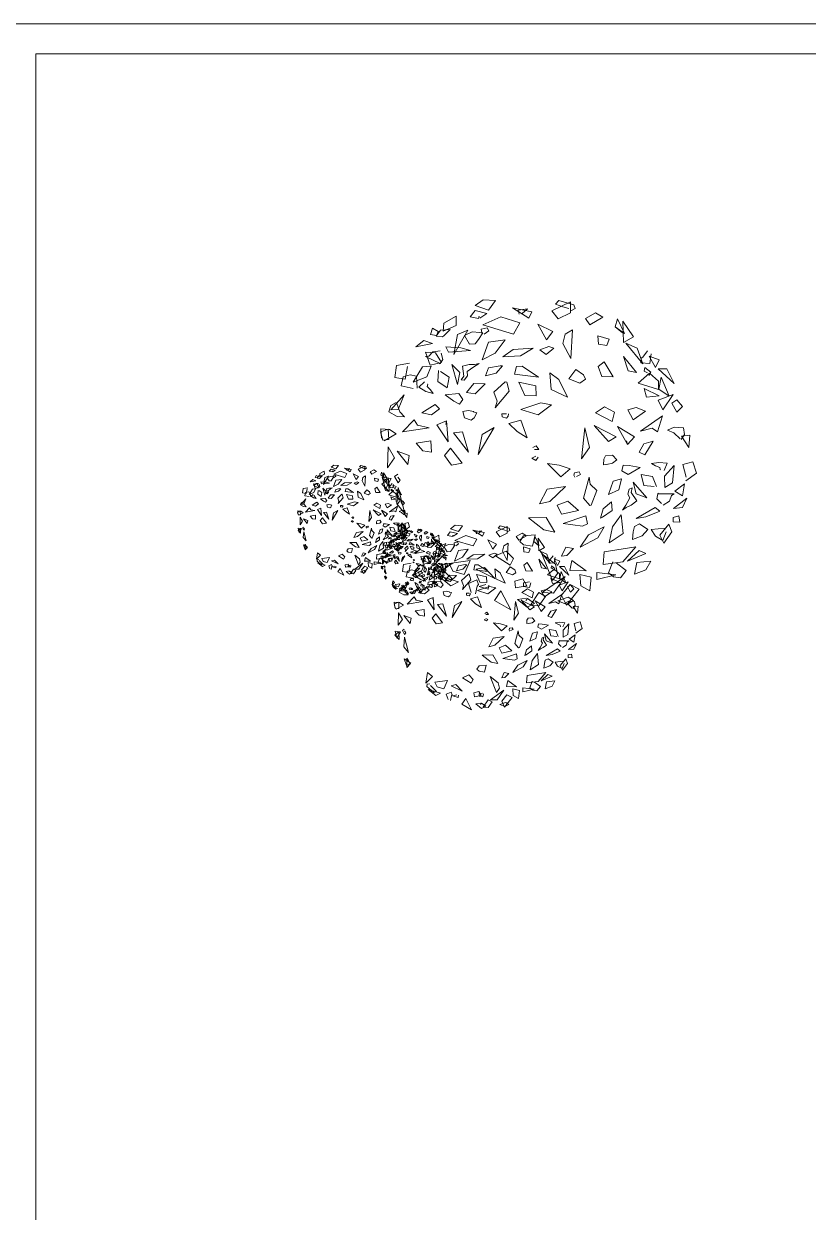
# Model space of a CAD drawing. Header units: millimetres. Extents: x 835 to 2001, y 912 to 1998.
# Drawn here: x 899.8 to 903.71, y 978.11 to 984.04 of the extents above; entities that cross this region are included whole.
import ezdxf

# ---------------------------------------------------------------- set-up
doc = ezdxf.new("R2010")
doc.units = ezdxf.units.MM
doc.layers.get('0').update_dxf_attribs({"lineweight": 50})
for name, color, linetype, lineweight in [('escaleras', 230, 'Continuous', 5), ('JARDIN', 3, 'Continuous', 18), ('muros', 7, 'Continuous', 50)]:
    doc.layers.add(name, color=color, linetype=linetype, lineweight=lineweight)
doc.layers.add('muros sin carga', color=181, linetype='Continuous')

# ---------------------------------------------------------------- blocks, each defined once
blk = doc.blocks.new('ARBOL-13')
at = {"layer": 'JARDIN', "linetype": 'Continuous'}
for p, q in [((-0.506, 1.48), (-0.585, 1.422)), ((-0.585, 1.422), (-0.455, 1.377)), ((-0.385, 1.471), (-0.506, 1.48)), ((-0.455, 1.377), (-0.385, 1.471)), ((0.168, 1.371), (0.349, 1.458)), ((0.234, 1.471), (0.201, 1.435)), ((0.201, 1.435), (0.276, 1.41)), ((0.381, 1.431), (0.234, 1.471)), ((0.276, 1.41), (0.333, 1.392)), ((0.349, 1.458), (0.35, 1.35)), ((0.395, 1.394), (0.381, 1.431)), ((-0.774, 1.319), (-0.895, 1.249)), ((-0.773, 1.228), (-0.774, 1.319)), ((-0.587, 1.375), (-0.636, 1.312)), ((-0.636, 1.312), (-0.553, 1.296)), ((-0.47, 1.346), (-0.587, 1.375)), ((-0.553, 1.296), (-0.547, 1.32)), ((-0.553, 1.296), (-0.553, 1.296)), ((-0.539, 1.299), (-0.47, 1.346)), ((-0.333, 1.312), (-0.511, 1.232)), ((-0.148, 1.254), (-0.333, 1.312)), ((-0.031, 1.36), (-0.218, 1.399)), ((-0.218, 1.399), (-0.058, 1.299)), ((-0.072, 1.391), (-0.164, 1.377)), ((-0.164, 1.377), (-0.154, 1.338)), ((-0.125, 1.346), (-0.072, 1.391)), ((-0.058, 1.299), (-0.031, 1.36)), ((0.228, 1.291), (0.168, 1.371)), ((0.35, 1.35), (0.228, 1.291)), ((0.333, 1.392), (0.333, 1.392)), ((0.352, 1.372), (0.395, 1.394)), ((0.596, 1.35), (0.498, 1.294)), ((0.498, 1.294), (0.541, 1.233)), ((0.541, 1.233), (0.668, 1.308)), ((0.668, 1.308), (0.596, 1.35)), ((0.81, 1.291), (0.788, 1.213)), ((0.88, 1.149), (0.81, 1.291)), ((-1.024, 1.139), (-1.004, 1.199)), ((-1.004, 1.199), (-0.948, 1.168)), ((-0.926, 1.182), (-0.969, 1.121)), ((-0.948, 1.168), (-0.967, 1.128)), ((-0.833, 1.189), (-0.926, 1.182)), ((-0.895, 1.249), (-0.901, 1.17)), ((-0.901, 1.17), (-0.773, 1.228)), ((-0.892, 1.129), (-0.833, 1.189)), ((-0.794, 0.942), (-0.659, 1.181)), ((-0.659, 1.181), (-0.761, 1.138)), ((-0.468, 1.205), (-0.526, 1.19)), ((-0.526, 1.19), (-0.516, 1.143)), ((-0.511, 1.232), (-0.209, 1.143)), ((-0.499, 1.141), (-0.451, 1.173)), ((-0.451, 1.173), (-0.468, 1.205)), ((-0.209, 1.143), (-0.148, 1.254)), ((0.113, 1.087), (0.029, 1.24)), ((0.029, 1.24), (0.175, 1.167)), ((0.175, 1.167), (0.113, 1.087)), ((0.296, 1.142), (0.369, 1.183)), ((0.369, 1.183), (0.353, 0.902)), ((0.788, 1.213), (0.88, 1.149)), ((0.788, 1.213), (0.862, 1.154)), ((0.871, 1.059), (0.863, 1.269)), ((0.863, 1.269), (0.968, 1.116)), ((-1.091, 1.081), (-1.168, 1.016)), ((-1.006, 1.05), (-1.091, 1.081)), ((-0.967, 1.128), (-1.024, 1.139)), ((-0.969, 1.121), (-0.908, 1.114)), ((-0.908, 1.114), (-0.892, 1.129)), ((-0.761, 1.138), (-0.794, 0.942)), ((-0.615, 1.164), (-0.692, 1.129)), ((-0.692, 1.129), (-0.641, 1.044)), ((-0.541, 1.157), (-0.615, 1.164)), ((-0.585, 1.047), (-0.552, 1.09)), ((-0.552, 1.09), (-0.511, 1.154)), ((-0.511, 1.154), (-0.541, 1.157)), ((-0.455, 1.062), (-0.516, 0.889)), ((-0.293, 1.085), (-0.455, 1.062)), ((-0.389, 0.956), (-0.293, 1.085)), ((0.276, 1.051), (0.296, 1.142)), ((0.353, 0.902), (0.276, 1.051)), ((0.728, 1.092), (0.618, 1.124)), ((0.618, 1.124), (0.625, 1.045)), ((0.706, 1.031), (0.728, 1.092)), ((0.862, 1.154), (0.862, 1.154)), ((0.968, 1.116), (0.871, 1.059)), ((1.059, 0.852), (0.894, 1.054)), ((0.894, 1.054), (1.004, 1.004)), ((-1.168, 1.016), (-1.006, 1.05)), ((-1.074, 0.965), (-0.974, 0.959)), ((-1.029, 0.838), (-1.074, 0.965)), ((-1.002, 0.969), (-1.042, 0.926)), ((-0.931, 0.977), (-1.002, 0.969)), ((-0.974, 0.959), (-0.918, 0.864)), ((-0.921, 0.956), (-0.921, 0.956)), ((-0.902, 0.894), (-0.921, 0.956)), ((-0.873, 1.016), (-0.848, 0.964)), ((-0.727, 1.009), (-0.873, 1.016)), ((-0.848, 0.964), (-0.632, 0.983)), ((-0.632, 0.983), (-0.727, 1.009)), ((-0.641, 1.044), (-0.585, 1.047)), ((-0.516, 0.889), (-0.389, 0.956)), ((-0.212, 0.992), (-0.314, 0.92)), ((-0.016, 1.003), (-0.212, 0.992)), ((-0.141, 0.928), (-0.016, 1.003)), ((0.136, 1.02), (0.05, 0.987)), ((0.05, 0.987), (0.112, 0.942)), ((0.112, 0.942), (0.187, 1.003)), ((0.187, 1.003), (0.136, 1.02)), ((0.625, 1.045), (0.706, 1.031)), ((1.004, 1.004), (1.059, 0.852)), ((1.06, 0.917), (1.107, 0.978)), ((1.107, 0.978), (1.107, 0.978)), ((1.141, 0.949), (1.128, 0.855)), ((-1.358, 0.835), (-1.375, 0.716)), ((-1.231, 0.856), (-1.358, 0.835)), ((-1.274, 0.7), (-1.251, 0.825)), ((-1.251, 0.825), (-1.251, 0.825)), ((-1.104, 0.82), (-1.194, 0.671)), ((-1.018, 0.828), (-1.104, 0.82)), ((-1.042, 0.926), (-1.074, 0.921)), ((-1.074, 0.921), (-0.931, 0.853)), ((-1.062, 0.724), (-1.018, 0.828)), ((-0.918, 0.864), (-1.029, 0.838)), ((-0.931, 0.853), (-0.939, 0.852)), ((-0.931, 0.853), (-0.902, 0.894)), ((-0.815, 0.844), (-0.815, 0.844)), ((-0.815, 0.844), (-0.815, 0.844)), ((-0.759, 0.647), (-0.815, 0.844)), ((-0.815, 0.844), (-0.735, 0.765)), ((-0.645, 0.844), (-0.712, 0.829)), ((-0.712, 0.829), (-0.697, 0.729)), ((-0.665, 0.774), (-0.598, 0.822)), ((-0.592, 0.843), (-0.645, 0.844)), ((-0.598, 0.822), (-0.546, 0.853)), ((-0.546, 0.853), (-0.592, 0.843)), ((-0.34, 0.832), (-0.454, 0.811)), ((-0.379, 0.758), (-0.317, 0.83)), ((-0.317, 0.83), (-0.34, 0.832)), ((-0.314, 0.92), (-0.141, 0.928)), ((-0.181, 0.826), (-0.2, 0.748)), ((-0.126, 0.828), (-0.181, 0.826)), ((0.037, 0.721), (-0.126, 0.828)), ((0.681, 0.869), (0.623, 0.825)), ((0.623, 0.825), (0.658, 0.727)), ((0.77, 0.724), (0.681, 0.869)), ((0.917, 0.781), (0.871, 0.922)), ((0.871, 0.922), (0.999, 0.764)), ((1.039, 0.86), (1.043, 0.907)), ((1.128, 0.855), (1.039, 0.86)), ((1.043, 0.907), (1.06, 0.917)), ((1.183, 0.816), (1.123, 0.925)), ((1.123, 0.925), (1.219, 0.889)), ((1.219, 0.889), (1.183, 0.816)), ((-1.375, 0.716), (-1.274, 0.7)), ((-1.292, 0.723), (-1.313, 0.633)), ((-1.225, 0.744), (-1.292, 0.723)), ((-1.163, 0.728), (-1.225, 0.744)), ((-1.194, 0.671), (-1.062, 0.724)), ((-1.155, 0.612), (-1.163, 0.728)), ((-0.947, 0.784), (-0.954, 0.678)), ((-0.927, 0.776), (-0.927, 0.776)), ((-0.841, 0.721), (-0.927, 0.776)), ((-0.861, 0.614), (-0.841, 0.721)), ((-0.735, 0.765), (-0.759, 0.647)), ((-0.697, 0.729), (-0.725, 0.693)), ((-0.694, 0.691), (-0.661, 0.734)), ((-0.661, 0.734), (-0.665, 0.774)), ((-0.454, 0.811), (-0.484, 0.732)), ((-0.484, 0.732), (-0.379, 0.758)), ((-0.2, 0.748), (0.037, 0.721)), ((0.234, 0.696), (0.146, 0.762)), ((0.146, 0.762), (0.161, 0.598)), ((0.402, 0.796), (0.332, 0.704)), ((0.332, 0.704), (0.44, 0.662)), ((0.476, 0.744), (0.402, 0.796)), ((0.476, 0.744), (0.476, 0.744)), ((0.476, 0.744), (0.476, 0.744)), ((0.496, 0.699), (0.476, 0.744)), ((0.658, 0.727), (0.77, 0.724)), ((0.999, 0.764), (0.917, 0.781)), ((1.127, 0.759), (1.015, 0.661)), ((1.08, 0.813), (1.074, 0.779)), ((1.074, 0.779), (1.106, 0.761)), ((1.139, 0.768), (1.08, 0.813)), ((1.106, 0.761), (1.106, 0.761)), ((1.12, 0.736), (1.139, 0.768)), ((1.215, 0.681), (1.127, 0.759)), ((1.294, 0.802), (1.211, 0.801)), ((1.211, 0.801), (1.367, 0.659)), ((1.239, 0.721), (1.217, 0.603)), ((1.32, 0.532), (1.239, 0.721)), ((1.367, 0.659), (1.294, 0.802)), ((-1.313, 0.633), (-1.194, 0.609)), ((-1.194, 0.609), (-1.194, 0.609)), ((-1.083, 0.673), (-1.14, 0.623)), ((-1.14, 0.623), (-1.069, 0.579)), ((-1.056, 0.629), (-1.052, 0.65)), ((-1.026, 0.596), (-1.056, 0.629)), ((-1.052, 0.65), (-1.055, 0.652)), ((-0.999, 0.56), (-1.026, 0.596)), ((-0.954, 0.678), (-0.861, 0.614)), ((-0.725, 0.693), (-0.694, 0.691)), ((-0.599, 0.656), (-0.67, 0.57)), ((-0.488, 0.655), (-0.599, 0.656)), ((-0.587, 0.555), (-0.488, 0.655)), ((-0.29, 0.675), (-0.403, 0.571)), ((-0.276, 0.672), (-0.29, 0.675)), ((-0.251, 0.581), (-0.276, 0.672)), ((0.011, 0.633), (-0.157, 0.67)), ((-0.157, 0.67), (-0.1, 0.541)), ((0.013, 0.535), (0.011, 0.633)), ((0.161, 0.598), (0.32, 0.525)), ((0.32, 0.525), (0.234, 0.696)), ((0.44, 0.662), (0.496, 0.699)), ((1.015, 0.661), (1.215, 0.598)), ((1.072, 0.607), (1.097, 0.522)), ((1.221, 0.536), (1.072, 0.607)), ((1.215, 0.598), (1.215, 0.681)), ((1.217, 0.603), (1.32, 0.532)), ((-1.283, 0.545), (-1.415, 0.399)), ((-1.363, 0.47), (-1.415, 0.44)), ((-1.341, 0.402), (-1.283, 0.545)), ((-1.069, 0.579), (-0.999, 0.56)), ((-0.747, 0.558), (-0.882, 0.546)), ((-0.882, 0.546), (-0.794, 0.484)), ((-0.794, 0.484), (-0.741, 0.454)), ((-0.706, 0.499), (-0.747, 0.558)), ((-0.741, 0.454), (-0.706, 0.499)), ((-0.67, 0.57), (-0.587, 0.555)), ((-0.403, 0.571), (-0.37, 0.485)), ((-0.389, 0.419), (-0.251, 0.581)), ((-0.37, 0.485), (-0.389, 0.419)), ((0.06, 0.469), (-0.139, 0.403)), ((-0.1, 0.541), (0.013, 0.535)), ((0.163, 0.449), (0.06, 0.469)), ((1.097, 0.522), (1.221, 0.536)), ((1.357, 0.548), (1.209, 0.494)), ((1.209, 0.494), (1.255, 0.399)), ((1.255, 0.399), (1.357, 0.548)), ((1.394, 0.496), (1.345, 0.466)), ((1.45, 0.431), (1.394, 0.496)), ((-1.415, 0.44), (-1.433, 0.378)), ((-1.433, 0.378), (-1.353, 0.332)), ((-1.415, 0.399), (-1.341, 0.402)), ((-1.356, 0.46), (-1.356, 0.46)), ((-1.326, 0.38), (-1.356, 0.46)), ((-1.281, 0.331), (-1.326, 0.38)), ((-0.978, 0.453), (-1.109, 0.369)), ((-1.109, 0.369), (-1.015, 0.35)), ((-1.015, 0.35), (-0.936, 0.408)), ((-0.936, 0.408), (-0.978, 0.453)), ((-0.654, 0.394), (-0.707, 0.382)), ((-0.707, 0.382), (-0.69, 0.321)), ((-0.6, 0.382), (-0.654, 0.394)), ((-0.606, 0.379), (-0.606, 0.379)), ((-0.57, 0.37), (-0.606, 0.379)), ((-0.595, 0.319), (-0.57, 0.37)), ((-0.323, 0.361), (-0.322, 0.33)), ((-0.279, 0.36), (-0.323, 0.361)), ((-0.262, 0.337), (-0.26, 0.36)), ((-0.139, 0.403), (0.034, 0.351)), ((0.034, 0.351), (0.163, 0.449)), ((0.683, 0.43), (0.594, 0.37)), ((0.594, 0.37), (0.76, 0.284)), ((0.783, 0.375), (0.683, 0.43)), ((0.76, 0.284), (0.783, 0.375)), ((0.994, 0.423), (0.912, 0.398)), ((0.912, 0.398), (0.966, 0.302)), ((0.966, 0.302), (1.087, 0.385)), ((1.087, 0.385), (0.994, 0.423)), ((1.345, 0.466), (1.393, 0.375)), ((1.393, 0.375), (1.45, 0.431)), ((-1.353, 0.332), (-1.281, 0.331)), ((-1.299, 0.182), (-1.186, 0.302)), ((-1.186, 0.302), (-1.152, 0.248)), ((-1.152, 0.248), (-1.038, 0.224)), ((-0.868, 0.29), (-0.962, 0.252)), ((-0.962, 0.252), (-0.852, 0.086)), ((-0.868, 0.29), (-0.874, 0.254)), ((-0.852, 0.086), (-0.868, 0.29)), ((-0.69, 0.321), (-0.625, 0.299)), ((-0.625, 0.299), (-0.595, 0.319)), ((-0.322, 0.33), (-0.277, 0.317)), ((-0.277, 0.317), (-0.262, 0.337)), ((-0.139, 0.299), (-0.257, 0.266)), ((-0.257, 0.266), (-0.173, 0.187)), ((-0.075, 0.124), (-0.139, 0.299)), ((0.582, 0.245), (0.724, 0.089)), ((0.799, 0.135), (0.582, 0.245)), ((0.81, 0.237), (0.911, 0.059)), ((0.979, 0.134), (0.81, 0.237)), ((1.036, 0.191), (1.254, 0.341)), ((1.254, 0.341), (1.204, 0.184)), ((-1.439, 0.21), (-1.515, 0.183)), ((-1.515, 0.183), (-1.491, 0.102)), ((-1.511, 0.214), (-1.504, 0.122)), ((-1.426, 0.206), (-1.511, 0.214)), ((-1.504, 0.122), (-1.504, 0.122)), ((-1.479, 0.095), (-1.361, 0.165)), ((-1.434, 0.107), (-1.439, 0.21)), ((-1.361, 0.165), (-1.426, 0.206)), ((-1.038, 0.224), (-1.299, 0.182)), ((-0.712, 0.183), (-0.799, 0.173)), ((-0.799, 0.173), (-0.65, -0.018)), ((-0.65, -0.018), (-0.712, 0.183)), ((-0.558, -0.039), (-0.398, 0.225)), ((-0.517, 0.157), (-0.558, -0.039)), ((-0.398, 0.225), (-0.517, 0.157)), ((-0.173, 0.187), (-0.075, 0.124)), ((0.49, 0.224), (0.458, -0.082)), ((0.537, 0.03), (0.49, 0.224)), ((0.724, 0.089), (0.799, 0.135)), ((0.911, 0.059), (0.979, 0.134)), ((1.15, 0.219), (1.036, 0.191)), ((1.204, 0.184), (1.15, 0.219)), ((1.368, 0.228), (1.302, 0.198)), ((1.302, 0.198), (1.363, 0.173)), ((1.363, 0.173), (1.425, 0.113)), ((1.459, 0.221), (1.368, 0.228)), ((1.436, 0.108), (1.47, 0.157)), ((1.522, 0.149), (1.441, 0.142)), ((1.441, 0.142), (1.511, 0.03)), ((1.47, 0.157), (1.459, 0.221)), ((1.511, 0.03), (1.522, 0.149)), ((-1.491, 0.102), (-1.434, 0.107)), ((-1.44, 0.037), (-1.447, -0.169)), ((-1.377, -0.071), (-1.44, 0.037)), ((-1.021, 0.094), (-1.166, 0.071)), ((-1.166, 0.071), (-1.099, -0.004)), ((-1.014, -0.016), (-1.021, 0.094)), ((-0.827, 0.022), (-0.887, -0.05)), ((-0.714, -0.126), (-0.827, 0.022)), ((0.014, 0.047), (-0.019, 0.028)), ((-0.002, 0.009), (0.04, 0.011)), ((0.04, 0.011), (0.014, 0.047)), ((0.458, -0.082), (0.537, 0.03)), ((0.911, 0.059), (0.901, 0.094)), ((1.069, 0.067), (1.023, -0.018)), ((1.163, 0.09), (1.069, 0.067)), ((1.08, -0.041), (1.163, 0.09)), ((1.425, 0.113), (1.425, 0.113)), ((-1.447, -0.169), (-1.377, -0.071)), ((-1.234, -0.049), (-1.352, -0.008)), ((-1.352, -0.008), (-1.247, -0.137)), ((-1.247, -0.137), (-1.234, -0.049)), ((-1.099, -0.004), (-1.014, -0.016)), ((-0.887, -0.05), (-0.82, -0.143)), ((0.008, -0.056), (-0.029, -0.076)), ((-0.029, -0.076), (0.009, -0.097)), ((0.009, -0.097), (0.031, -0.066)), ((0.676, -0.084), (0.675, -0.141)), ((0.695, -0.053), (0.676, -0.084)), ((0.763, -0.045), (0.695, -0.053)), ((0.761, -0.126), (0.804, -0.093)), ((0.804, -0.093), (0.763, -0.045)), ((1.023, -0.018), (1.08, -0.041)), ((1.552, -0.11), (1.454, -0.139)), ((1.587, -0.224), (1.552, -0.11)), ((-1.346, -0.233), (-1.377, -0.254)), ((-0.82, -0.143), (-0.714, -0.126)), ((0.238, -0.144), (0.123, -0.129)), ((0.123, -0.129), (0.256, -0.26)), ((0.348, -0.18), (0.238, -0.144)), ((0.256, -0.26), (0.348, -0.18)), ((0.388, -0.218), (0.382, -0.242)), ((0.434, -0.21), (0.388, -0.218)), ((0.448, -0.237), (0.434, -0.21)), ((0.675, -0.141), (0.712, -0.133)), ((0.708, -0.139), (0.761, -0.126)), ((0.712, -0.133), (0.712, -0.133)), ((0.866, -0.143), (0.854, -0.199)), ((0.854, -0.199), (0.915, -0.235)), ((0.926, -0.148), (0.866, -0.143)), ((0.915, -0.235), (1.033, -0.166)), ((1.033, -0.166), (0.926, -0.148)), ((1.216, -0.117), (1.144, -0.129)), ((1.144, -0.129), (1.184, -0.15)), ((1.184, -0.15), (1.226, -0.167)), ((1.299, -0.126), (1.216, -0.117)), ((1.226, -0.167), (1.231, -0.188)), ((1.231, -0.188), (1.234, -0.189)), ((1.269, -0.196), (1.299, -0.126)), ((1.369, -0.147), (1.272, -0.251)), ((1.35, -0.319), (1.369, -0.147)), ((1.454, -0.139), (1.485, -0.261)), ((1.481, -0.298), (1.587, -0.224)), ((-1.501, -0.329), (-1.437, -0.279)), ((-1.43, -0.402), (-1.501, -0.329)), ((-1.498, -0.263), (-1.41, -0.274)), ((-1.467, -0.38), (-1.498, -0.263)), ((-1.41, -0.274), (-1.467, -0.38)), ((-1.437, -0.279), (-1.43, -0.402)), ((-1.377, -0.254), (-1.343, -0.319)), ((-1.344, -0.262), (-1.344, -0.262)), ((-1.323, -0.292), (-1.344, -0.262)), ((-1.343, -0.319), (-1.323, -0.292)), ((0.382, -0.242), (0.391, -0.263)), ((0.408, -0.255), (0.448, -0.237)), ((0.533, -0.262), (0.477, -0.467)), ((0.543, -0.33), (0.533, -0.262)), ((0.61, -0.394), (0.543, -0.33)), ((0.77, -0.3), (0.723, -0.433)), ((0.851, -0.278), (0.77, -0.3)), ((0.824, -0.387), (0.851, -0.278)), ((0.965, -0.31), (1.099, -0.465)), ((0.993, -0.427), (0.965, -0.31)), ((1.043, -0.237), (1.07, -0.342)), ((1.154, -0.255), (1.043, -0.237)), ((1.07, -0.342), (1.172, -0.355)), ((1.193, -0.354), (1.154, -0.255)), ((1.272, -0.251), (1.276, -0.363)), ((1.276, -0.363), (1.35, -0.319)), ((1.373, -0.399), (1.47, -0.327)), ((1.47, -0.327), (1.448, -0.446)), ((1.485, -0.261), (1.485, -0.261)), ((-1.356, -0.524), (-1.341, -0.363)), ((-1.341, -0.363), (-1.278, -0.617)), ((0.122, -0.381), (0.047, -0.524)), ((0.3, -0.354), (0.122, -0.381)), ((0.148, -0.499), (0.3, -0.354)), ((0.552, -0.536), (0.61, -0.394)), ((0.723, -0.433), (0.824, -0.387)), ((0.934, -0.465), (0.893, -0.537)), ((0.925, -0.378), (0.913, -0.43)), ((0.913, -0.43), (0.934, -0.465)), ((0.954, -0.366), (0.925, -0.378)), ((0.944, -0.411), (0.954, -0.366)), ((1, -0.495), (0.944, -0.411)), ((1.099, -0.465), (0.993, -0.427)), ((1.099, -0.465), (1.099, -0.465)), ((1.099, -0.465), (1.099, -0.465)), ((1.172, -0.355), (1.172, -0.355)), ((1.208, -0.424), (1.199, -0.473)), ((1.208, -0.424), (1.215, -0.419)), ((1.367, -0.424), (1.208, -0.424)), ((1.321, -0.498), (1.34, -0.442)), ((1.34, -0.442), (1.367, -0.424)), ((1.448, -0.446), (1.373, -0.399)), ((-1.278, -0.617), (-1.356, -0.524)), ((0.047, -0.524), (0.148, -0.499)), ((0.323, -0.496), (0.218, -0.538)), ((0.218, -0.538), (0.262, -0.626)), ((0.43, -0.588), (0.323, -0.496)), ((0.477, -0.467), (0.539, -0.539)), ((0.539, -0.539), (0.552, -0.536)), ((0.669, -0.572), (0.643, -0.664)), ((0.752, -0.505), (0.669, -0.572)), ((0.759, -0.588), (0.752, -0.505)), ((0.893, -0.537), (0.86, -0.587)), ((0.86, -0.587), (0.898, -0.559)), ((0.898, -0.559), (0.946, -0.537)), ((0.946, -0.537), (1, -0.495)), ((1.181, -0.559), (0.993, -0.669)), ((1.226, -0.595), (1.181, -0.559)), ((1.199, -0.473), (1.243, -0.521)), ((1.243, -0.521), (1.243, -0.521)), ((1.261, -0.536), (1.321, -0.498)), ((1.492, -0.469), (1.36, -0.569)), ((1.36, -0.569), (1.45, -0.561)), ((1.45, -0.561), (1.492, -0.469)), ((0.112, -0.658), (-0.063, -0.661)), ((-0.063, -0.661), (0.087, -0.778)), ((0.195, -0.8), (0.112, -0.658)), ((0.262, -0.626), (0.43, -0.588)), ((0.502, -0.64), (0.277, -0.717)), ((0.518, -0.719), (0.502, -0.64)), ((0.643, -0.664), (0.664, -0.656)), ((0.664, -0.656), (0.759, -0.588)), ((0.848, -0.633), (0.762, -0.748)), ((0.867, -0.815), (0.848, -0.633)), ((0.993, -0.669), (1.09, -0.651)), ((1.09, -0.651), (1.226, -0.595)), ((1.358, -0.657), (1.414, -0.642)), ((1.358, -0.701), (1.358, -0.657)), ((1.414, -0.642), (1.422, -0.705)), ((-1.351, -0.721), (-1.311, -0.833)), ((-1.24, -0.792), (-1.351, -0.721)), ((-1.311, -0.833), (-1.24, -0.792)), ((-1.249, -0.806), (-1.305, -0.709)), ((-1.305, -0.709), (-1.302, -0.867)), ((-1.302, -0.867), (-1.249, -0.806)), ((-1.291, -0.721), (-1.291, -0.721)), ((-1.249, -0.806), (-1.291, -0.721)), ((0.087, -0.778), (0.195, -0.8)), ((0.277, -0.717), (0.469, -0.744)), ((0.469, -0.744), (0.518, -0.719)), ((0.679, -0.748), (0.526, -0.828)), ((0.617, -0.856), (0.679, -0.748)), ((0.762, -0.748), (0.73, -0.905)), ((0.73, -0.905), (0.867, -0.815)), ((0.966, -0.799), (0.957, -0.875)), ((0.978, -0.746), (0.966, -0.799)), ((1.028, -0.72), (0.978, -0.746)), ((1.11, -0.775), (1.028, -0.72)), ((1.055, -0.839), (1.11, -0.775)), ((1.278, -0.762), (1.142, -0.775)), ((1.142, -0.775), (1.183, -0.84)), ((1.316, -0.722), (1.226, -0.83)), ((1.256, -0.883), (1.289, -0.798)), ((1.265, -0.911), (1.345, -0.797)), ((1.289, -0.798), (1.289, -0.798)), ((1.345, -0.797), (1.316, -0.722)), ((1.422, -0.705), (1.358, -0.701)), ((-0.113, -0.836), (-0.148, -0.893)), ((-0.148, -0.893), (-0.111, -0.925)), ((0.003, -0.828), (-0.113, -0.836)), ((-0.111, -0.925), (-0.022, -0.94)), ((-0.111, -0.925), (-0.111, -0.925)), ((-0.111, -0.925), (-0.111, -0.925)), ((-0.022, -0.94), (0.003, -0.828)), ((0.526, -0.828), (0.444, -0.949)), ((0.444, -0.949), (0.617, -0.856)), ((0.957, -0.875), (0.985, -0.864)), ((0.985, -0.864), (1.055, -0.839)), ((1.183, -0.84), (1.256, -0.883)), ((1.226, -0.83), (1.265, -0.911)), ((-0.963, -0.946), (-0.991, -1.124)), ((-0.991, -1.124), (-0.88, -1.012)), ((-0.88, -1.012), (-0.963, -0.946)), ((-0.282, -0.987), (-0.385, -1.033)), ((-0.385, -1.033), (-0.243, -1.125)), ((-0.209, -1.061), (-0.282, -0.987)), ((0.068, -1.015), (0.201, -1.117)), ((0.173, -1.276), (0.068, -1.015)), ((0.303, -0.949), (0.261, -1.036)), ((0.261, -1.036), (0.314, -1.029)), ((0.378, -0.963), (0.303, -0.949)), ((0.314, -1.029), (0.378, -0.963)), ((0.679, -0.994), (0.671, -1.12)), ((0.99, -0.946), (0.679, -0.994)), ((0.864, -1.093), (0.99, -0.946)), ((1.023, -0.981), (0.909, -1.085)), ((0.909, -1.085), (1.09, -1.01)), ((1.09, -1.01), (1.023, -0.981)), ((-0.971, -1.138), (-0.974, -1.176)), ((-0.923, -1.136), (-0.971, -1.138)), ((-0.914, -1.162), (-0.914, -1.162)), ((-0.87, -1.203), (-0.914, -1.162)), ((-0.634, -1.079), (-0.842, -1.108)), ((-0.842, -1.108), (-0.806, -1.184)), ((-0.693, -1.216), (-0.634, -1.079)), ((-0.575, -1.166), (-0.494, -1.147)), ((-0.494, -1.147), (-0.393, -1.255)), ((-0.243, -1.125), (-0.209, -1.061)), ((0.201, -1.117), (0.222, -1.208)), ((0.342, -1.179), (0.364, -1.081)), ((0.364, -1.081), (0.505, -1.182)), ((0.671, -1.12), (0.864, -1.093)), ((0.765, -1.092), (0.722, -1.2)), ((0.801, -1.105), (0.801, -1.105)), ((0.898, -1.178), (0.801, -1.105)), ((1.001, -1.1), (0.978, -1.215)), ((1.138, -1.085), (1.001, -1.1)), ((1.091, -1.171), (1.138, -1.085)), ((-0.974, -1.176), (-0.858, -1.276)), ((-0.953, -1.228), (-0.826, -1.327)), ((-0.751, -1.29), (-0.953, -1.228)), ((-0.813, -1.258), (-0.87, -1.203)), ((-0.858, -1.276), (-0.813, -1.258)), ((-0.806, -1.184), (-0.693, -1.216)), ((-0.653, -1.304), (-0.571, -1.271)), ((-0.393, -1.255), (-0.575, -1.166)), ((-0.571, -1.271), (-0.554, -1.314)), ((-0.117, -1.26), (-0.197, -1.283)), ((-0.078, -1.329), (-0.117, -1.26)), ((0.297, -1.236), (0.073, -1.395)), ((0.222, -1.208), (0.173, -1.276)), ((0.184, -1.399), (0.297, -1.236)), ((0.505, -1.182), (0.342, -1.179)), ((0.442, -1.218), (0.554, -1.242)), ((0.452, -1.328), (0.442, -1.218)), ((0.554, -1.242), (0.54, -1.376)), ((0.609, -1.199), (0.61, -1.266)), ((0.796, -1.221), (0.609, -1.199)), ((0.61, -1.266), (0.796, -1.221)), ((0.722, -1.2), (0.771, -1.241)), ((0.771, -1.241), (0.841, -1.251)), ((0.841, -1.251), (0.898, -1.178)), ((0.978, -1.215), (1.091, -1.171)), ((-0.826, -1.327), (-0.751, -1.29)), ((-0.625, -1.394), (-0.653, -1.304)), ((-0.565, -1.33), (-0.582, -1.406)), ((-0.554, -1.314), (-0.565, -1.33)), ((-0.48, -1.316), (-0.547, -1.334)), ((-0.547, -1.334), (-0.459, -1.36)), ((-0.459, -1.36), (-0.451, -1.321)), ((-0.397, -1.471), (-0.334, -1.378)), ((-0.334, -1.378), (-0.237, -1.565)), ((-0.197, -1.283), (-0.19, -1.347)), ((-0.19, -1.347), (-0.078, -1.329)), ((-0.054, -1.29), (-0.112, -1.299)), ((-0.112, -1.299), (-0.11, -1.335)), ((-0.11, -1.335), (-0.052, -1.346)), ((-0.052, -1.346), (-0.04, -1.299)), ((0.039, -1.395), (-0.044, -1.517)), ((0.104, -1.432), (0.039, -1.395)), ((0.073, -1.395), (0.184, -1.399)), ((0.261, -1.419), (0.347, -1.314)), ((0.435, -1.361), (0.309, -1.517)), ((0.347, -1.314), (0.435, -1.361)), ((0.54, -1.376), (0.452, -1.328)), ((-0.582, -1.406), (-0.582, -1.406)), ((-0.237, -1.565), (-0.397, -1.471)), ((-0.086, -1.45), (-0.169, -1.463)), ((-0.169, -1.463), (-0.074, -1.539)), ((-0.072, -1.453), (-0.088, -1.472)), ((-0.074, -1.539), (-0.004, -1.503)), ((-0.072, -1.453), (-0.072, -1.453)), ((-0.004, -1.503), (-0.072, -1.453)), ((0.039, -1.525), (0.104, -1.432)), ((0.306, -1.447), (0.227, -1.476)), ((0.227, -1.476), (0.314, -1.51)), ((0.309, -1.517), (0.261, -1.419)), ((0.327, -1.44), (0.306, -1.447)), ((0.314, -1.51), (0.379, -1.472)), ((0.379, -1.472), (0.327, -1.44)), ((-0.044, -1.517), (0.039, -1.525))]:
    blk.add_line(p, q, dxfattribs=at)
blk = doc.blocks.new('ARBOPL')
for p, xscale, yscale, zscale in [((994.097, 1016.5309), 0.5084779070048171, 0.5084779070047034, 0.5084779070047416), ((993.1854, 1016.1908), 0.1801579885930096, 0.1801579885930096, 0.1801579885929498), ((993.8527, 1015.7096), 0.3026654208360924, 0.3026654208360924, 0.3026654208361557)]:
    blk.add_blockref('ARBOL-13', p, dxfattribs=dict(xscale=xscale, yscale=yscale, zscale=zscale))

msp = doc.modelspace()

# ---------------------------------------------------------------- hatches: boundary and pattern name
at = {"layer": 'escaleras', "lineweight": 5}
h = msp.add_hatch(color=250, dxfattribs=at)
h.paths.add_polyline_path([(915.8603, 982.3883), (915.0069, 982.3884), (915.0069, 982.2399), (915.8603, 982.2381)])
h.paths.add_polyline_path([(909.9319, 977.8881), (910.9717, 977.8881), (910.9717, 977.7381), (909.9319, 977.7381)], flags=17)
edge = h.paths.add_edge_path()
edge.add_line((909.8569, 965.9623), (909.8568, 966.1123))
edge.add_line((909.8568, 966.1123), (913.8568, 966.1135))
edge.add_line((909.8569, 965.9627), (913.8569, 965.9635))
edge.add_line((913.8569, 965.9635), (913.8569, 964.3881))
edge.add_line((913.8569, 968.3614), (913.8568, 966.1135))
edge.add_line((914.0069, 968.9881), (914.0069, 964.5381))
edge.add_line((913.8569, 968.9881), (913.8569, 968.5114))
edge.add_line((914.0069, 968.9881), (913.8569, 968.9881))
edge.add_line((913.8569, 968.5114), (909.8569, 968.5114))
edge.add_line((913.8569, 968.3614), (912.4319, 968.3614))
edge.add_line((912.2819, 968.3614), (909.8569, 968.3614))
edge.add_line((909.8569, 968.5114), (909.8569, 968.3614))
edge.add_line((912.2819, 968.3614), (912.2819, 966.847))
edge.add_line((912.4319, 968.3614), (912.4319, 966.847))
edge.add_line((908.6169, 965.9625), (908.6169, 972.0007))
edge.add_line((908.7669, 965.9625), (908.7669, 972.0007))
edge.add_line((908.6169, 965.9625), (908.7669, 965.9625))
edge.add_line((902.3569, 972.8881), (902.3569, 966.0243))
edge.add_line((902.5069, 966.0243), (902.3569, 966.0243))
edge.add_line((902.5069, 972.8881), (902.5069, 966.0243))
edge.add_line((904.8569, 973.0381), (902.5069, 973.0381))
edge.add_line((904.8569, 972.8881), (902.5069, 972.8881))
edge.add_line((904.8569, 977.7381), (904.8569, 973.0381))
edge.add_line((905.0069, 977.7381), (905.0069, 973.0381))
edge.add_line((910.9717, 973.0381), (905.0069, 973.0381))
edge.add_line((908.7669, 972.8881), (905.0069, 972.8881))
edge.add_line((910.9717, 972.8881), (908.7669, 972.8881))
edge.add_line((908.7669, 972.8881), (908.7669, 973.0381))
edge.add_line((914.8569, 972.8881), (914.8569, 970.0381))
edge.add_line((915.0069, 972.8881), (915.0069, 970.0381))
edge.add_line((914.8569, 973.0381), (914.8569, 975.8131))
edge.add_line((915.0069, 973.0381), (915.0069, 975.9631))
edge.add_line((917.2817, 973.0381), (915.0069, 973.0381))
edge.add_line((917.2816, 972.8881), (915.0069, 972.8881))
edge.add_line((917.2805, 974.9259), (917.2817, 973.0381))
edge.add_line((917.4317, 974.9259), (917.4317, 973.0381))
edge.add_line((918.3296, 973.0381), (917.4317, 973.0381))
edge.add_line((917.4317, 972.8881), (918.3296, 972.8881))
edge.add_line((918.3296, 973.0381), (918.3296, 972.8881))
edge.add_line((915.0069, 975.9631), (920.7069, 975.9631))
edge.add_line((916.5317, 975.8131), (917.2801, 975.8131))
edge.add_line((915.0069, 975.8131), (920.7069, 975.8131))
edge.add_line((917.4317, 975.7631), (917.4317, 975.9631))
edge.add_line((920.7069, 982.2381), (920.7069, 975.9631))
edge.add_line((920.8569, 982.2381), (920.8569, 975.9631))
edge.add_line((919.8569, 982.3881), (920.7069, 982.3881))
edge.add_line((919.8569, 982.3881), (919.8569, 982.2381))
edge.add_line((919.8569, 982.2381), (920.7069, 982.2381))
edge.add_line((905.0069, 977.7381), (905.0069, 977.8881))
edge.add_line((914.8569, 976.7881), (914.8569, 977.7381))
edge.add_line((915.0069, 976.7881), (915.0069, 977.7101))
edge.add_line((914.8569, 976.7881), (915.0069, 976.7881))
edge.add_line((914.8569, 977.8881), (914.8569, 981.3211))
edge.add_line((915.0069, 977.8881), (915.0069, 981.3336))
edge.add_line((910.9717, 970.0381), (914.8569, 970.0381))
edge.add_line((910.9717, 969.8881), (919.2143, 969.8881))
edge.add_line((915.0069, 970.0381), (919.2145, 970.0381))
edge.add_line((919.2071, 964.5381), (919.2143, 969.8881))
edge.add_line((919.3569, 964.3881), (919.3683, 972.8881))
edge.add_line((919.2145, 970.0381), (919.2169, 972.8881))
edge.add_line((919.2071, 964.5381), (918.8569, 964.5381))
edge.add_line((919.3569, 964.3881), (918.8569, 964.3881))
edge.add_line((918.8569, 964.3881), (918.8569, 964.5381))
edge.add_line((914.0069, 964.5381), (914.3569, 964.5381))
edge.add_line((914.3569, 964.3881), (914.3569, 964.5381))
edge.add_line((913.8569, 964.3881), (914.3569, 964.3881))
h = msp.add_hatch(color=250, dxfattribs=at)
h.paths.add_polyline_path([(915.8603, 982.3883), (915.0069, 982.3884), (915.0069, 982.2399), (915.8603, 982.2381)])
h.paths.add_polyline_path([(909.9319, 977.8881), (910.9717, 977.8881), (910.9717, 977.7381), (909.9319, 977.7381)], flags=17)
edge = h.paths.add_edge_path()
edge.add_line((909.8569, 965.9623), (909.8568, 966.1123))
edge.add_line((909.8568, 966.1123), (913.8568, 966.1135))
edge.add_line((909.8569, 965.9627), (913.8569, 965.9635))
edge.add_line((913.8569, 965.9635), (913.8569, 964.3881))
edge.add_line((913.8569, 968.3614), (913.8568, 966.1135))
edge.add_line((914.0069, 968.9881), (914.0069, 964.5381))
edge.add_line((913.8569, 968.9881), (913.8569, 968.5114))
edge.add_line((914.0069, 968.9881), (913.8569, 968.9881))
edge.add_line((913.8569, 968.5114), (909.8569, 968.5114))
edge.add_line((913.8569, 968.3614), (912.4319, 968.3614))
edge.add_line((912.2819, 968.3614), (909.8569, 968.3614))
edge.add_line((909.8569, 968.5114), (909.8569, 968.3614))
edge.add_line((912.2819, 968.3614), (912.2819, 966.847))
edge.add_line((912.4319, 968.3614), (912.4319, 966.847))
edge.add_line((908.6169, 965.9625), (908.6169, 972.0007))
edge.add_line((908.7669, 965.9625), (908.7669, 972.0007))
edge.add_line((908.6169, 965.9625), (908.7669, 965.9625))
edge.add_line((902.3569, 972.8881), (902.3569, 966.0243))
edge.add_line((902.5069, 966.0243), (902.3569, 966.0243))
edge.add_line((902.5069, 972.8881), (902.5069, 966.0243))
edge.add_line((904.8569, 973.0381), (902.5069, 973.0381))
edge.add_line((904.8569, 972.8881), (902.5069, 972.8881))
edge.add_line((904.8569, 977.7381), (904.8569, 973.0381))
edge.add_line((905.0069, 977.7381), (905.0069, 973.0381))
edge.add_line((910.9717, 973.0381), (905.0069, 973.0381))
edge.add_line((908.7669, 972.8881), (905.0069, 972.8881))
edge.add_line((910.9717, 972.8881), (908.7669, 972.8881))
edge.add_line((908.7669, 972.8881), (908.7669, 973.0381))
edge.add_line((914.8569, 972.8881), (914.8569, 970.0381))
edge.add_line((915.0069, 972.8881), (915.0069, 970.0381))
edge.add_line((914.8569, 973.0381), (914.8569, 975.8131))
edge.add_line((915.0069, 973.0381), (915.0069, 975.9631))
edge.add_line((917.2817, 973.0381), (915.0069, 973.0381))
edge.add_line((917.2816, 972.8881), (915.0069, 972.8881))
edge.add_line((917.2805, 974.9259), (917.2817, 973.0381))
edge.add_line((917.4317, 974.9259), (917.4317, 973.0381))
edge.add_line((918.3296, 973.0381), (917.4317, 973.0381))
edge.add_line((917.4317, 972.8881), (918.3296, 972.8881))
edge.add_line((918.3296, 973.0381), (918.3296, 972.8881))
edge.add_line((915.0069, 975.9631), (920.7069, 975.9631))
edge.add_line((916.5317, 975.8131), (917.2801, 975.8131))
edge.add_line((915.0069, 975.8131), (920.7069, 975.8131))
edge.add_line((917.4317, 975.7631), (917.4317, 975.9631))
edge.add_line((920.7069, 982.2381), (920.7069, 975.9631))
edge.add_line((920.8569, 982.2381), (920.8569, 975.9631))
edge.add_line((919.8569, 982.3881), (920.7069, 982.3881))
edge.add_line((919.8569, 982.3881), (919.8569, 982.2381))
edge.add_line((919.8569, 982.2381), (920.7069, 982.2381))
edge.add_line((905.0069, 977.7381), (905.0069, 977.8881))
edge.add_line((914.8569, 976.7881), (914.8569, 977.7381))
edge.add_line((915.0069, 976.7881), (915.0069, 977.7101))
edge.add_line((914.8569, 976.7881), (915.0069, 976.7881))
edge.add_line((914.8569, 977.8881), (914.8569, 981.3211))
edge.add_line((915.0069, 977.8881), (915.0069, 981.3336))
edge.add_line((910.9717, 970.0381), (914.8569, 970.0381))
edge.add_line((910.9717, 969.8881), (919.2143, 969.8881))
edge.add_line((915.0069, 970.0381), (919.2145, 970.0381))
edge.add_line((919.2071, 964.5381), (919.2143, 969.8881))
edge.add_line((919.3569, 964.3881), (919.3683, 972.8881))
edge.add_line((919.2145, 970.0381), (919.2169, 972.8881))
edge.add_line((919.2071, 964.5381), (918.8569, 964.5381))
edge.add_line((919.3569, 964.3881), (918.8569, 964.3881))
edge.add_line((918.8569, 964.3881), (918.8569, 964.5381))
edge.add_line((914.0069, 964.5381), (914.3569, 964.5381))
edge.add_line((914.3569, 964.3881), (914.3569, 964.5381))
edge.add_line((913.8569, 964.3881), (914.3569, 964.3881))

# ---------------------------------------------------------------- linework, layer by layer
at = {"layer": 'muros sin carga', "lineweight": 15}
for p, q in [((899.7069, 984.0381), (915.0069, 984.0381)), ((899.7069, 984.0381), (915.0069, 984.0381)), ((899.8569, 983.8881), (899.8569, 977.8781)), ((899.8569, 983.8881), (914.8569, 983.8881)), ((899.8569, 983.8881), (899.8569, 977.8781)), ((899.8569, 983.8881), (914.8569, 983.8881))]:
    msp.add_line(p, q, dxfattribs=at)

# ---------------------------------------------------------------- block references
at = {"lineweight": 15, "xscale": 0.1072368979719158, "yscale": 0.1072368979720295, "zscale": 0.1072368979719939}
msp.add_blockref('ARBOL-13', (901.7413, 981.3587), dxfattribs=at)
msp.add_blockref('ARBOL-13', (901.7413, 981.3587), dxfattribs=at)
at = {"layer": 'muros', "lineweight": 15}
msp.add_blockref('ARBOPL', (-91.7498, -34.6224), dxfattribs=at)
msp.add_blockref('ARBOPL', (-91.7498, -34.6224), dxfattribs=at)

doc.saveas('drawing.dxf')
